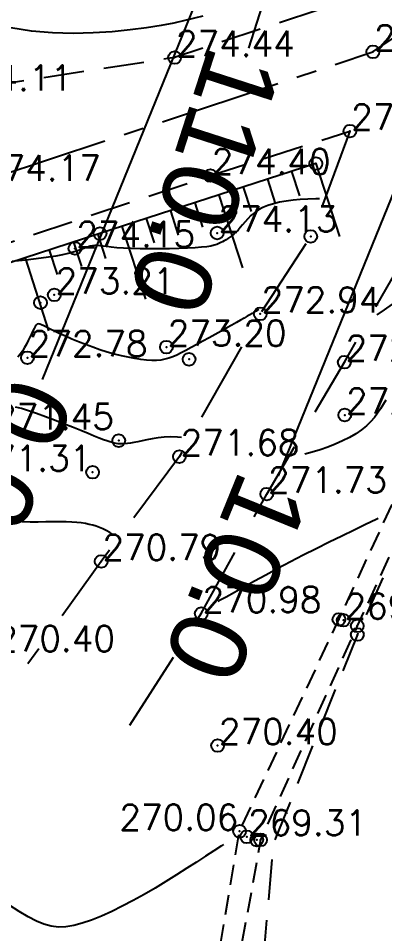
# Model space of a CAD drawing. Header units: millimetres. Extents: x 524954 to 526204, y 9523489 to 9524010.
# Drawn here: x 525181.85 to 525196.23, y 9523692.52 to 9523728.43 of the extents above; entities that cross this region are included whole.
import ezdxf
from ezdxf.enums import TextEntityAlignment as Align

# ---------------------------------------------------------------- set-up
doc = ezdxf.new("R2010")
doc.units = ezdxf.units.MM
doc.header["$PDMODE"] = 32
doc.header["$PDSIZE"] = 0.5
doc.linetypes.add('AXES2', pattern=[28.575, 19.05, -3.175, 3.175, -3.175])
doc.linetypes.add('CACHE2', pattern=[4.7625, 3.175, -1.5875])
for name, color, linetype in [('Axe_Piste', 3, 'AXES2'), ('Borde_Piste', 7, 'CACHE2'), ('Caniveau', 5, 'CACHE2'), ('CN_01_00', 3, 'Continuous'), ('CN_02_00', 4, 'Continuous'), ('CN_05_00', 6, 'Continuous'), ('CN_10_00', 1, 'Continuous'), ('Haut_Talus', 30, 'Continuous'), ('Route - Giratoire 1+ - Tabulations', 7, 'Continuous'), ('Route - Giratoire 1+ - Textes - Tabulations', 7, 'Continuous'), ('Route - Route de la corniche de Brazzaville - Tabulations', 7, 'Continuous'), ('Route - Route de la corniche de Brazzaville - Textes - Tabulations', 1, 'Continuous'), ('Talus', 2, 'Continuous'), ('TopoAlt', 3, 'Continuous'), ('TOPOJIS', 7, 'Continuous')]:
    doc.layers.add(name, color=color, linetype=linetype)
doc.styles.add('Affichages route', font='arial.ttf', dxfattribs={"height": 0.5})
doc.styles.add('Simplex 1.0', font='Simplex.shx', dxfattribs={"width": 0.99, "height": 1})

# ---------------------------------------------------------------- blocks, each defined once
blk = doc.blocks.new('TCPOINT M')
at = {"color": 0}
blk.add_point((0, 0), dxfattribs=at)
at = {"layer": 'TopoAlt', "style": 'Simplex 1.0', "width": 0.99}
blk.add_attdef('ALT', (0.15, 0.15), '', height=1, dxfattribs=at)

msp = doc.modelspace()

# ---------------------------------------------------------------- linework, layer by layer
at = {"layer": 'Axe_Piste', "ltscale": 0.25, "flags": 128}
msp.add_lwpolyline([(525066.696, 9523724.397), (525085.951, 9523722.773), (525106.549, 9523720.679), (525125.937, 9523721.609), (525145.104, 9523722.079), (525164.844, 9523721.17), (525176.151, 9523721.612), (525180.37, 9523722.005), (525195.763, 9523727.11), (525207.279, 9523734.847)], dxfattribs=at)
at = {"layer": 'Borde_Piste', "ltscale": 0.5, "flags": 128}
for points in [[(525212.973, 9523742.341), (525203.898, 9523734.41), (525194.217, 9523728.943), (525187.982, 9523726.885), (525179.245, 9523725.54), (525165.092, 9523724.478), (525145.1, 9523724.771), (525125.872, 9523724.052), (525107.126, 9523723.919), (525086.665, 9523725.819), (525067.313, 9523726.621)], [(525180.187, 9523719.196), (525189.389, 9523722.258), (525194.862, 9523724.003)], [(525196.15, 9523706.481), (525195.155, 9523704.255), (525191.858, 9523696.052), (525190.617, 9523682.099)]]:
    msp.add_lwpolyline(points, dxfattribs=at)
at = {"layer": 'Borde_Piste', "flags": 128}
for points in [[(525186.227, 9523700.694), (525189.027, 9523705.074), (525191.599, 9523709.765), (525194.644, 9523714.938), (525197.803, 9523720.458), (525201.261, 9523725.312), (525205.578, 9523729.469)], [(525194.862, 9523724.003), (525193.325, 9523719.872), (525191.342, 9523716.833), (525188.169, 9523711.232), (525185.1, 9523707.124), (525182.221, 9523703.101)]]:
    msp.add_lwpolyline(points, dxfattribs=at)
at = {"layer": 'Caniveau', "ltscale": 0.25, "flags": 128}
for points in [[(525188.188, 9523682.701), (525190.531, 9523696.537), (525194.432, 9523704.847), (525199.102, 9523714.934), (525201.933, 9523721.899), (525205.634, 9523729.266)], [(525206.103, 9523729.007), (525202.386, 9523721.584), (525199.802, 9523714.653), (525195.15, 9523704.594), (525191.357, 9523696.2), (525188.824, 9523682.262)]]:
    msp.add_lwpolyline(points, dxfattribs=at)
at = {"layer": 'CN_01_00', "flags": 128}
for points, elevation in [([(525191.289, 9523717), (525191.24, 9523716.976), (525191.177, 9523716.941), (525191.107, 9523716.9), (525191.028, 9523716.853), (525190.937, 9523716.8), (525190.832, 9523716.738), (525190.712, 9523716.668), (525190.573, 9523716.588), (525190.415, 9523716.497), (525190.234, 9523716.394), (525190.031, 9523716.279), (525189.81, 9523716.155), (525189.576, 9523716.024), (525189.335, 9523715.891), (525189.094, 9523715.758), (525188.857, 9523715.63), (525188.632, 9523715.508), (525188.424, 9523715.398), (525188.236, 9523715.301), (525188.066, 9523715.218), (525187.906, 9523715.149), (525187.753, 9523715.093), (525187.601, 9523715.052), (525187.443, 9523715.023), (525187.274, 9523715.009), (525187.089, 9523715.007), (525186.884, 9523715.019), (525186.659, 9523715.043), (525186.417, 9523715.08), (525186.162, 9523715.128), (525185.895, 9523715.187), (525185.619, 9523715.257), (525185.338, 9523715.337), (525185.052, 9523715.426), (525184.766, 9523715.524), (525184.484, 9523715.629), (525184.209, 9523715.737), (525183.946, 9523715.846), (525183.7, 9523715.953), (525183.473, 9523716.056), (525183.272, 9523716.151), (525183.099, 9523716.236), (525182.959, 9523716.308), (525182.847, 9523716.367), (525182.758, 9523716.409), (525182.689, 9523716.435), (525182.634, 9523716.442), (525182.589, 9523716.43), (525182.548, 9523716.396), (525182.508, 9523716.34), (525182.464, 9523716.261), (525182.415, 9523716.161), (525182.361, 9523716.046), (525182.302, 9523715.92), (525182.237, 9523715.785), (525182.167, 9523715.647), (525182.091, 9523715.509), (525182.01, 9523715.376), (525181.921, 9523715.251), (525181.823, 9523715.134)], 273), ([(525196.516, 9523717.212), (525196.204, 9523716.987), (525195.917, 9523716.792), (525195.914, 9523716.79)], 273), ([(525185.514, 9523708.21), (525185.436, 9523708.26), (525185.293, 9523708.34), (525185.161, 9523708.403), (525185.034, 9523708.455), (525184.907, 9523708.499), (525184.775, 9523708.538), (525184.634, 9523708.574), (525184.484, 9523708.605), (525184.32, 9523708.632), (525184.141, 9523708.653), (525183.943, 9523708.668), (525183.725, 9523708.677), (525183.484, 9523708.68), (525183.218, 9523708.676), (525182.931, 9523708.67), (525182.628, 9523708.665), (525182.313, 9523708.667), (525181.993, 9523708.679), (525181.671, 9523708.706)], 271), ([(525195.969, 9523708.808), (525195.894, 9523708.77), (525195.478, 9523708.567), (525195.027, 9523708.349), (525194.548, 9523708.116), (525194.049, 9523707.873), (525193.54, 9523707.621), (525193.029, 9523707.363), (525192.524, 9523707.101), (525192.033, 9523706.841), (525191.561, 9523706.586), (525191.115, 9523706.343), (525190.701, 9523706.115), (525190.328, 9523705.908), (525189.999, 9523705.726), (525189.724, 9523705.575), (525189.675, 9523705.549)], 271)]:
    msp.add_lwpolyline(points, dxfattribs=dict(at, elevation=elevation))
at = {"layer": 'CN_02_00', "flags": 128}
for points, elevation in [([(525193.669, 9523721.348), (525193.519, 9523721.345), (525193.211, 9523721.332), (525192.914, 9523721.314), (525192.629, 9523721.288), (525192.357, 9523721.253), (525192.101, 9523721.209), (525191.863, 9523721.153), (525191.643, 9523721.085), (525191.446, 9523721.003), (525191.27, 9523720.908), (525191.115, 9523720.801), (525190.979, 9523720.686), (525190.857, 9523720.567), (525190.748, 9523720.448), (525190.649, 9523720.331), (525190.558, 9523720.221), (525190.471, 9523720.121), (525190.387, 9523720.033), (525190.305, 9523719.958), (525190.226, 9523719.893), (525190.148, 9523719.836), (525190.073, 9523719.787), (525190, 9523719.743), (525189.93, 9523719.703), (525189.861, 9523719.665), (525189.794, 9523719.628), (525189.722, 9523719.592), (525189.638, 9523719.557), (525189.536, 9523719.525), (525189.407, 9523719.495), (525189.244, 9523719.467), (525189.042, 9523719.443), (525188.791, 9523719.422), (525188.49, 9523719.405), (525188.148, 9523719.393), (525187.777, 9523719.384), (525187.392, 9523719.38), (525187.006, 9523719.38), (525186.632, 9523719.385), (525186.283, 9523719.395), (525185.974, 9523719.409), (525185.713, 9523719.427), (525185.497, 9523719.448), (525185.319, 9523719.469), (525185.173, 9523719.489), (525185.051, 9523719.504), (525184.946, 9523719.513), (525184.851, 9523719.514), (525184.76, 9523719.505), (525184.665, 9523719.483), (525184.563, 9523719.451), (525184.449, 9523719.41), (525184.321, 9523719.363), (525184.173, 9523719.311), (525184.003, 9523719.257), (525183.806, 9523719.202), (525183.579, 9523719.15), (525183.32, 9523719.1), (525183.037, 9523719.054), (525182.739, 9523719.013), (525182.437, 9523718.975), (525182.14, 9523718.941), (525181.858, 9523718.911), (525181.601, 9523718.885)], 274), ([(525196.276, 9523713.45), (525196.173, 9523713.278), (525196.067, 9523713.105), (525195.951, 9523712.934), (525195.822, 9523712.765), (525195.676, 9523712.599), (525195.509, 9523712.437), (525195.315, 9523712.28), (525195.092, 9523712.13), (525194.844, 9523711.986), (525194.575, 9523711.851), (525194.29, 9523711.725), (525193.993, 9523711.609), (525193.69, 9523711.503), (525193.386, 9523711.41), (525193.09, 9523711.331)], 272), ([(525188.248, 9523711.984), (525188.098, 9523712.001), (525187.83, 9523712.007), (525187.574, 9523711.995), (525187.333, 9523711.969), (525187.106, 9523711.933), (525186.897, 9523711.892), (525186.705, 9523711.85), (525186.532, 9523711.812), (525186.38, 9523711.782), (525186.245, 9523711.759), (525186.127, 9523711.744), (525186.021, 9523711.735), (525185.927, 9523711.732), (525185.841, 9523711.734), (525185.76, 9523711.74), (525185.684, 9523711.751), (525185.607, 9523711.765), (525185.526, 9523711.784), (525185.433, 9523711.811), (525185.323, 9523711.848), (525185.189, 9523711.896), (525185.026, 9523711.959), (525184.826, 9523712.038), (525184.584, 9523712.135), (525184.297, 9523712.252), (525183.973, 9523712.383), (525183.626, 9523712.522), (525183.268, 9523712.663), (525182.911, 9523712.799), (525182.567, 9523712.925), (525182.249, 9523713.034), (525181.969, 9523713.119), (525181.737, 9523713.176)], 272)]:
    msp.add_lwpolyline(points, dxfattribs=dict(at, elevation=elevation))
at = {"layer": 'CN_05_00', "elevation": 275, "flags": 128}
msp.add_lwpolyline([(525189.093, 9523728.513), (525188.764, 9523728.426), (525188.385, 9523728.335), (525187.949, 9523728.241), (525187.451, 9523728.149), (525186.883, 9523728.058), (525186.242, 9523727.973), (525185.537, 9523727.902), (525184.784, 9523727.853), (525183.994, 9523727.835), (525183.183, 9523727.856), (525182.362, 9523727.925), (525181.547, 9523728.052)], dxfattribs=at)
at = {"layer": 'CN_10_00', "elevation": 270, "flags": 128}
msp.add_lwpolyline([(525189.906, 9523696.013), (525189.817, 9523695.96), (525189.525, 9523695.775), (525189.197, 9523695.564), (525188.84, 9523695.331), (525188.458, 9523695.084), (525188.056, 9523694.827), (525187.639, 9523694.566), (525187.214, 9523694.308), (525186.784, 9523694.057), (525186.354, 9523693.818), (525185.928, 9523693.594), (525185.512, 9523693.39), (525185.108, 9523693.209), (525184.722, 9523693.055), (525184.359, 9523692.932), (525184.021, 9523692.843), (525183.711, 9523692.792), (525183.421, 9523692.782), (525183.139, 9523692.813), (525182.855, 9523692.888), (525182.558, 9523693.009), (525182.236, 9523693.176), (525181.878, 9523693.392), (525181.474, 9523693.658)], dxfattribs=at)
at = {"layer": 'Haut_Talus', "flags": 128}
msp.add_lwpolyline([(525193.526, 9523722.728), (525185.053, 9523719.98), (525180.263, 9523718.425), (525172.848, 9523717.711), (525161.448, 9523717.262), (525155.208, 9523717.678), (525144.517, 9523718.572)], dxfattribs=at)
at = {"layer": 'Route - Giratoire 1+ - Tabulations'}
msp.add_line((525197.022, 9523746.29), (525190.876, 9523727.258), dxfattribs=at)
at = {"layer": 'Route - Route de la corniche de Brazzaville - Tabulations'}
for p, q in [((525205.402, 9523769.826), (525182.783, 9523714.253)), ((525214.664, 9523766.056), (525192.046, 9523710.483))]:
    msp.add_line(p, q, dxfattribs=at)
at = {"layer": 'Talus'}
for p, q in [((525193.526, 9523722.728), (525194.452, 9523719.874)), ((525192.575, 9523722.419), (525192.883, 9523721.468)), ((525191.624, 9523722.111), (525191.932, 9523721.16)), ((525190.673, 9523721.802), (525190.981, 9523720.851)), ((525189.721, 9523721.494), (525190.647, 9523718.64)), ((525187.819, 9523720.877), (525188.127, 9523719.926)), ((525188.77, 9523721.186), (525189.078, 9523720.234)), ((525186.868, 9523720.569), (525187.176, 9523719.617)), ((525185.916, 9523720.26), (525186.842, 9523717.407)), ((525184.965, 9523719.952), (525185.274, 9523719.001)), ((525184.014, 9523719.643), (525184.323, 9523718.692)), ((525183.063, 9523719.334), (525183.372, 9523718.383)), ((525182.112, 9523719.025), (525183.038, 9523716.172))]:
    msp.add_line(p, q, dxfattribs=at)

# ---------------------------------------------------------------- block references
at = {"layer": 'TOPOJIS'}
ref = msp.add_blockref('TCPOINT M', (525195.763, 9523727.11, 274.64), dxfattribs=at)
ref.add_attrib('ALT', '274.64', (525195.813, 9523727.16, 274.64), dxfattribs={"layer": 'TopoAlt', "height": 1, "style": 'Simplex 1.0', "width": 0.99})
ref = msp.add_blockref('TCPOINT M', (525187.982, 9523726.885, 274.44), dxfattribs=at)
ref.add_attrib('ALT', '274.44', (525188.032, 9523726.935, 274.44), dxfattribs={"layer": 'TopoAlt', "height": 1, "style": 'Simplex 1.0', "width": 0.99})
ref = msp.add_blockref('TCPOINT M', (525179.245, 9523725.54, 274.11), dxfattribs=at)
ref.add_attrib('ALT', '274.11', (525179.295, 9523725.59, 274.11), dxfattribs={"layer": 'TopoAlt', "height": 1, "style": 'Simplex 1.0', "width": 0.99})
ref = msp.add_blockref('TCPOINT M', (525194.862, 9523724.003, 274.5), dxfattribs=at)
ref.add_attrib('ALT', '274.50', (525194.912, 9523724.053, 274.5), dxfattribs={"layer": 'TopoAlt', "height": 1, "style": 'Simplex 1.0', "width": 0.99})
ref = msp.add_blockref('TCPOINT M', (525180.37, 9523722.005, 274.17), dxfattribs=at)
ref.add_attrib('ALT', '274.17', (525180.42, 9523722.055, 274.17), dxfattribs={"layer": 'TopoAlt', "height": 1, "style": 'Simplex 1.0', "width": 0.99})
ref = msp.add_blockref('TCPOINT M', (525189.389, 9523722.258, 274.4), dxfattribs=at)
ref.add_attrib('ALT', '274.40', (525189.439, 9523722.308, 274.4), dxfattribs={"layer": 'TopoAlt', "height": 1, "style": 'Simplex 1.0', "width": 0.99})
for p in [(525193.526, 9523722.728, 274.41), (525185.053, 9523719.98, 274.13), (525193.325, 9523719.872, 273.53), (525182.718, 9523717.271, 273.1), (525188.548, 9523715.051, 272.86), (525185.791, 9523711.86, 272.09), (525194.432, 9523704.847, 270.21), (525195.15, 9523704.594, 270.18), (525195.155, 9523704.255, 270.37), (525191.357, 9523696.2, 269.94), (525191.206, 9523696.195, 270.03)]:
    msp.add_blockref('TCPOINT M', p, dxfattribs=at)
ref = msp.add_blockref('TCPOINT M', (525189.652, 9523720.005, 274.13), dxfattribs=at)
ref.add_attrib('ALT', '274.13', (525189.702, 9523720.055, 274.13), dxfattribs={"layer": 'TopoAlt', "height": 1, "style": 'Simplex 1.0', "width": 0.99})
ref = msp.add_blockref('TCPOINT M', (525184.072, 9523719.401, 274.15), dxfattribs=at)
ref.add_attrib('ALT', '274.15', (525184.122, 9523719.451, 274.15), dxfattribs={"layer": 'TopoAlt', "height": 1, "style": 'Simplex 1.0', "width": 0.99})
ref = msp.add_blockref('TCPOINT M', (525183.26, 9523717.575, 273.21), dxfattribs=at)
ref.add_attrib('ALT', '273.21', (525183.31, 9523717.625, 273.21), dxfattribs={"layer": 'TopoAlt', "height": 1, "style": 'Simplex 1.0', "width": 0.99})
ref = msp.add_blockref('TCPOINT M', (525191.342, 9523716.833, 272.94), dxfattribs=at)
ref.add_attrib('ALT', '272.94', (525191.392, 9523716.883, 272.94), dxfattribs={"layer": 'TopoAlt', "height": 1, "style": 'Simplex 1.0', "width": 0.99})
ref = msp.add_blockref('TCPOINT M', (525187.66, 9523715.527, 273.2), dxfattribs=at)
ref.add_attrib('ALT', '273.20', (525187.71, 9523715.577, 273.2), dxfattribs={"layer": 'TopoAlt', "height": 1, "style": 'Simplex 1.0', "width": 0.99})
ref = msp.add_blockref('TCPOINT M', (525182.204, 9523715.112, 272.78), dxfattribs=at)
ref.add_attrib('ALT', '272.78', (525182.254, 9523715.162, 272.78), dxfattribs={"layer": 'TopoAlt', "height": 1, "style": 'Simplex 1.0', "width": 0.99})
ref = msp.add_blockref('TCPOINT M', (525194.644, 9523714.938, 272.78), dxfattribs=at)
ref.add_attrib('ALT', '272.78', (525194.694, 9523714.988, 272.78), dxfattribs={"layer": 'TopoAlt', "height": 1, "style": 'Simplex 1.0', "width": 0.99})
ref = msp.add_blockref('TCPOINT M', (525194.661, 9523712.865, 272.32), dxfattribs=at)
ref.add_attrib('ALT', '272.32', (525194.711, 9523712.915, 272.32), dxfattribs={"layer": 'TopoAlt', "height": 1, "style": 'Simplex 1.0', "width": 0.99})
ref = msp.add_blockref('TCPOINT M', (525180.884, 9523712.252, 271.45), dxfattribs=at)
ref.add_attrib('ALT', '271.45', (525180.934, 9523712.302, 271.45), dxfattribs={"layer": 'TopoAlt', "height": 1, "style": 'Simplex 1.0', "width": 0.99})
ref = msp.add_blockref('TCPOINT M', (525188.169, 9523711.232, 271.68), dxfattribs=at)
ref.add_attrib('ALT', '271.68', (525188.219, 9523711.282, 271.68), dxfattribs={"layer": 'TopoAlt', "height": 1, "style": 'Simplex 1.0', "width": 0.99})
ref = msp.add_blockref('TCPOINT M', (525184.764, 9523710.619, 271.31), dxfattribs=at)
ref.add_attrib('ALT', '271.31', dxfattribs={"layer": 'TopoAlt', "height": 1, "style": 'Simplex 1.0', "width": 0.99}).set_placement((525184.714, 9523710.669, 271.31), align=Align.RIGHT)
ref = msp.add_blockref('TCPOINT M', (525191.599, 9523709.765, 271.73), dxfattribs=at)
ref.add_attrib('ALT', '271.73', (525191.649, 9523709.815, 271.73), dxfattribs={"layer": 'TopoAlt', "height": 1, "style": 'Simplex 1.0', "width": 0.99})
ref = msp.add_blockref('TCPOINT M', (525185.1, 9523707.124, 270.79), dxfattribs=at)
ref.add_attrib('ALT', '270.79', (525185.15, 9523707.174, 270.79), dxfattribs={"layer": 'TopoAlt', "height": 1, "style": 'Simplex 1.0', "width": 0.99})
ref = msp.add_blockref('TCPOINT M', (525189.027, 9523705.074, 270.98), dxfattribs=at)
ref.add_attrib('ALT', '270.98', (525189.077, 9523705.124, 270.98), dxfattribs={"layer": 'TopoAlt', "height": 1, "style": 'Simplex 1.0', "width": 0.99})
ref = msp.add_blockref('TCPOINT M', (525194.605, 9523704.815, 269.6), dxfattribs=at)
ref.add_attrib('ALT', '269.60', (525194.655, 9523704.865, 269.6), dxfattribs={"layer": 'TopoAlt', "height": 1, "style": 'Simplex 1.0', "width": 0.99})
ref = msp.add_blockref('TCPOINT M', (525180.926, 9523703.545, 270.4), dxfattribs=at)
ref.add_attrib('ALT', '270.40', (525180.976, 9523703.595, 270.4), dxfattribs={"layer": 'TopoAlt', "height": 1, "style": 'Simplex 1.0', "width": 0.99})
ref = msp.add_blockref('TCPOINT M', (525189.669, 9523699.898, 270.4), dxfattribs=at)
ref.add_attrib('ALT', '270.40', (525189.719, 9523699.948, 270.4), dxfattribs={"layer": 'TopoAlt', "height": 1, "style": 'Simplex 1.0', "width": 0.99})
ref = msp.add_blockref('TCPOINT M', (525190.531, 9523696.537, 270.06), dxfattribs=at)
ref.add_attrib('ALT', '270.06', dxfattribs={"layer": 'TopoAlt', "height": 1, "style": 'Simplex 1.0', "width": 0.99}).set_placement((525190.481, 9523696.587, 270.06), align=Align.RIGHT)
ref = msp.add_blockref('TCPOINT M', (525190.814, 9523696.32, 269.31), dxfattribs=at)
ref.add_attrib('ALT', '269.31', (525190.864, 9523696.37, 269.31), dxfattribs={"layer": 'TopoAlt', "height": 1, "style": 'Simplex 1.0', "width": 0.99})

# ---------------------------------------------------------------- texts
at = {"layer": 'Route - Giratoire 1+ - Textes - Tabulations', "style": 'Affichages route'}
msp.add_text('110.0', height=3, rotation=252.1014, dxfattribs=at).set_placement((525190.799, 9523727.02), align=Align.MIDDLE_LEFT)
at = {"layer": 'Route - Route de la corniche de Brazzaville - Textes - Tabulations', "style": 'Affichages route'}
for s, p in [('0.0', (525182.689, 9523714.021)), ('10.0', (525191.951, 9523710.251))]:
    msp.add_text(s, height=3, rotation=247.8534, dxfattribs=at).set_placement(p, align=Align.MIDDLE_LEFT)

doc.saveas('drawing.dxf')
